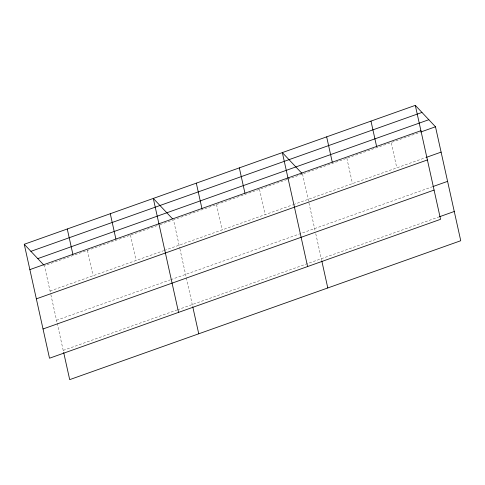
<?xml version="1.0" encoding="UTF-8"?>
<svg xmlns="http://www.w3.org/2000/svg" width="485" height="485" viewBox="0 0 485 485"><rect width="100%" height="100%" fill="white"/><g stroke="black" fill="none" stroke-linecap="round" stroke-linejoin="round"><path stroke-width="0.36" stroke-dasharray="2.42 1.82" d="M157.261 225.604L44.438 265.683L50.701 293.946M160.086 224.603L172.775 220.093M287.017 179.517L173.484 219.844L179.747 248.108M287.72 179.268L391.171 142.517L396.785 167.858M391.874 142.269L420.01 132.278M50.052 291.024L163.584 250.696M164.294 250.442L292.631 204.858M293.34 204.603L425.63 157.613M56.533 320.264L170.071 279.936M170.775 279.687L432.111 186.858M63.214 350.394L176.746 310.067M177.455 309.812L438.792 216.983M346.848 158.262L352.468 183.603M302.531 174.006L315.117 230.793M315.771 233.728L321.634 260.178M259.511 189.283L265.131 214.625M216.498 204.567L222.118 229.902M179.911 248.841L192.587 306.017M130.465 235.122L136.085 260.463M87.452 250.405L93.072 275.741M50.864 294.68L57.024 322.47M57.188 323.204L63.699 352.583"/><path stroke-width="0.73" d="M415.305 105.366L440.562 219.317L49.512 358.221L24.25 244.27L415.305 105.366L435.488 126.779L460.75 240.73L69.694 379.634L63.699 352.583M30.913 251.339L421.962 112.435M37.775 258.62L428.825 119.71M29.87 269.611L420.919 130.707M420.713 132.023L435.488 126.779M426.333 157.364L441.107 152.12M36.351 298.851L427.4 159.947M432.814 186.604L447.588 181.36M43.032 328.982L434.081 190.078M439.495 216.734L454.269 211.484M302.016 173.46L282.343 152.593L307.605 266.544M172.46 218.759L153.296 198.432L178.559 312.382M24.25 244.27L43.923 265.137M370.983 121.111L376.603 146.452M326.666 136.855L332.28 162.19M321.797 260.906L327.793 287.957M239.329 167.877L244.949 193.212M196.316 183.154L201.93 208.495M192.751 306.744L198.747 333.795M110.283 213.715L115.897 239.05M67.263 228.993L72.883 254.334"/></g></svg>
